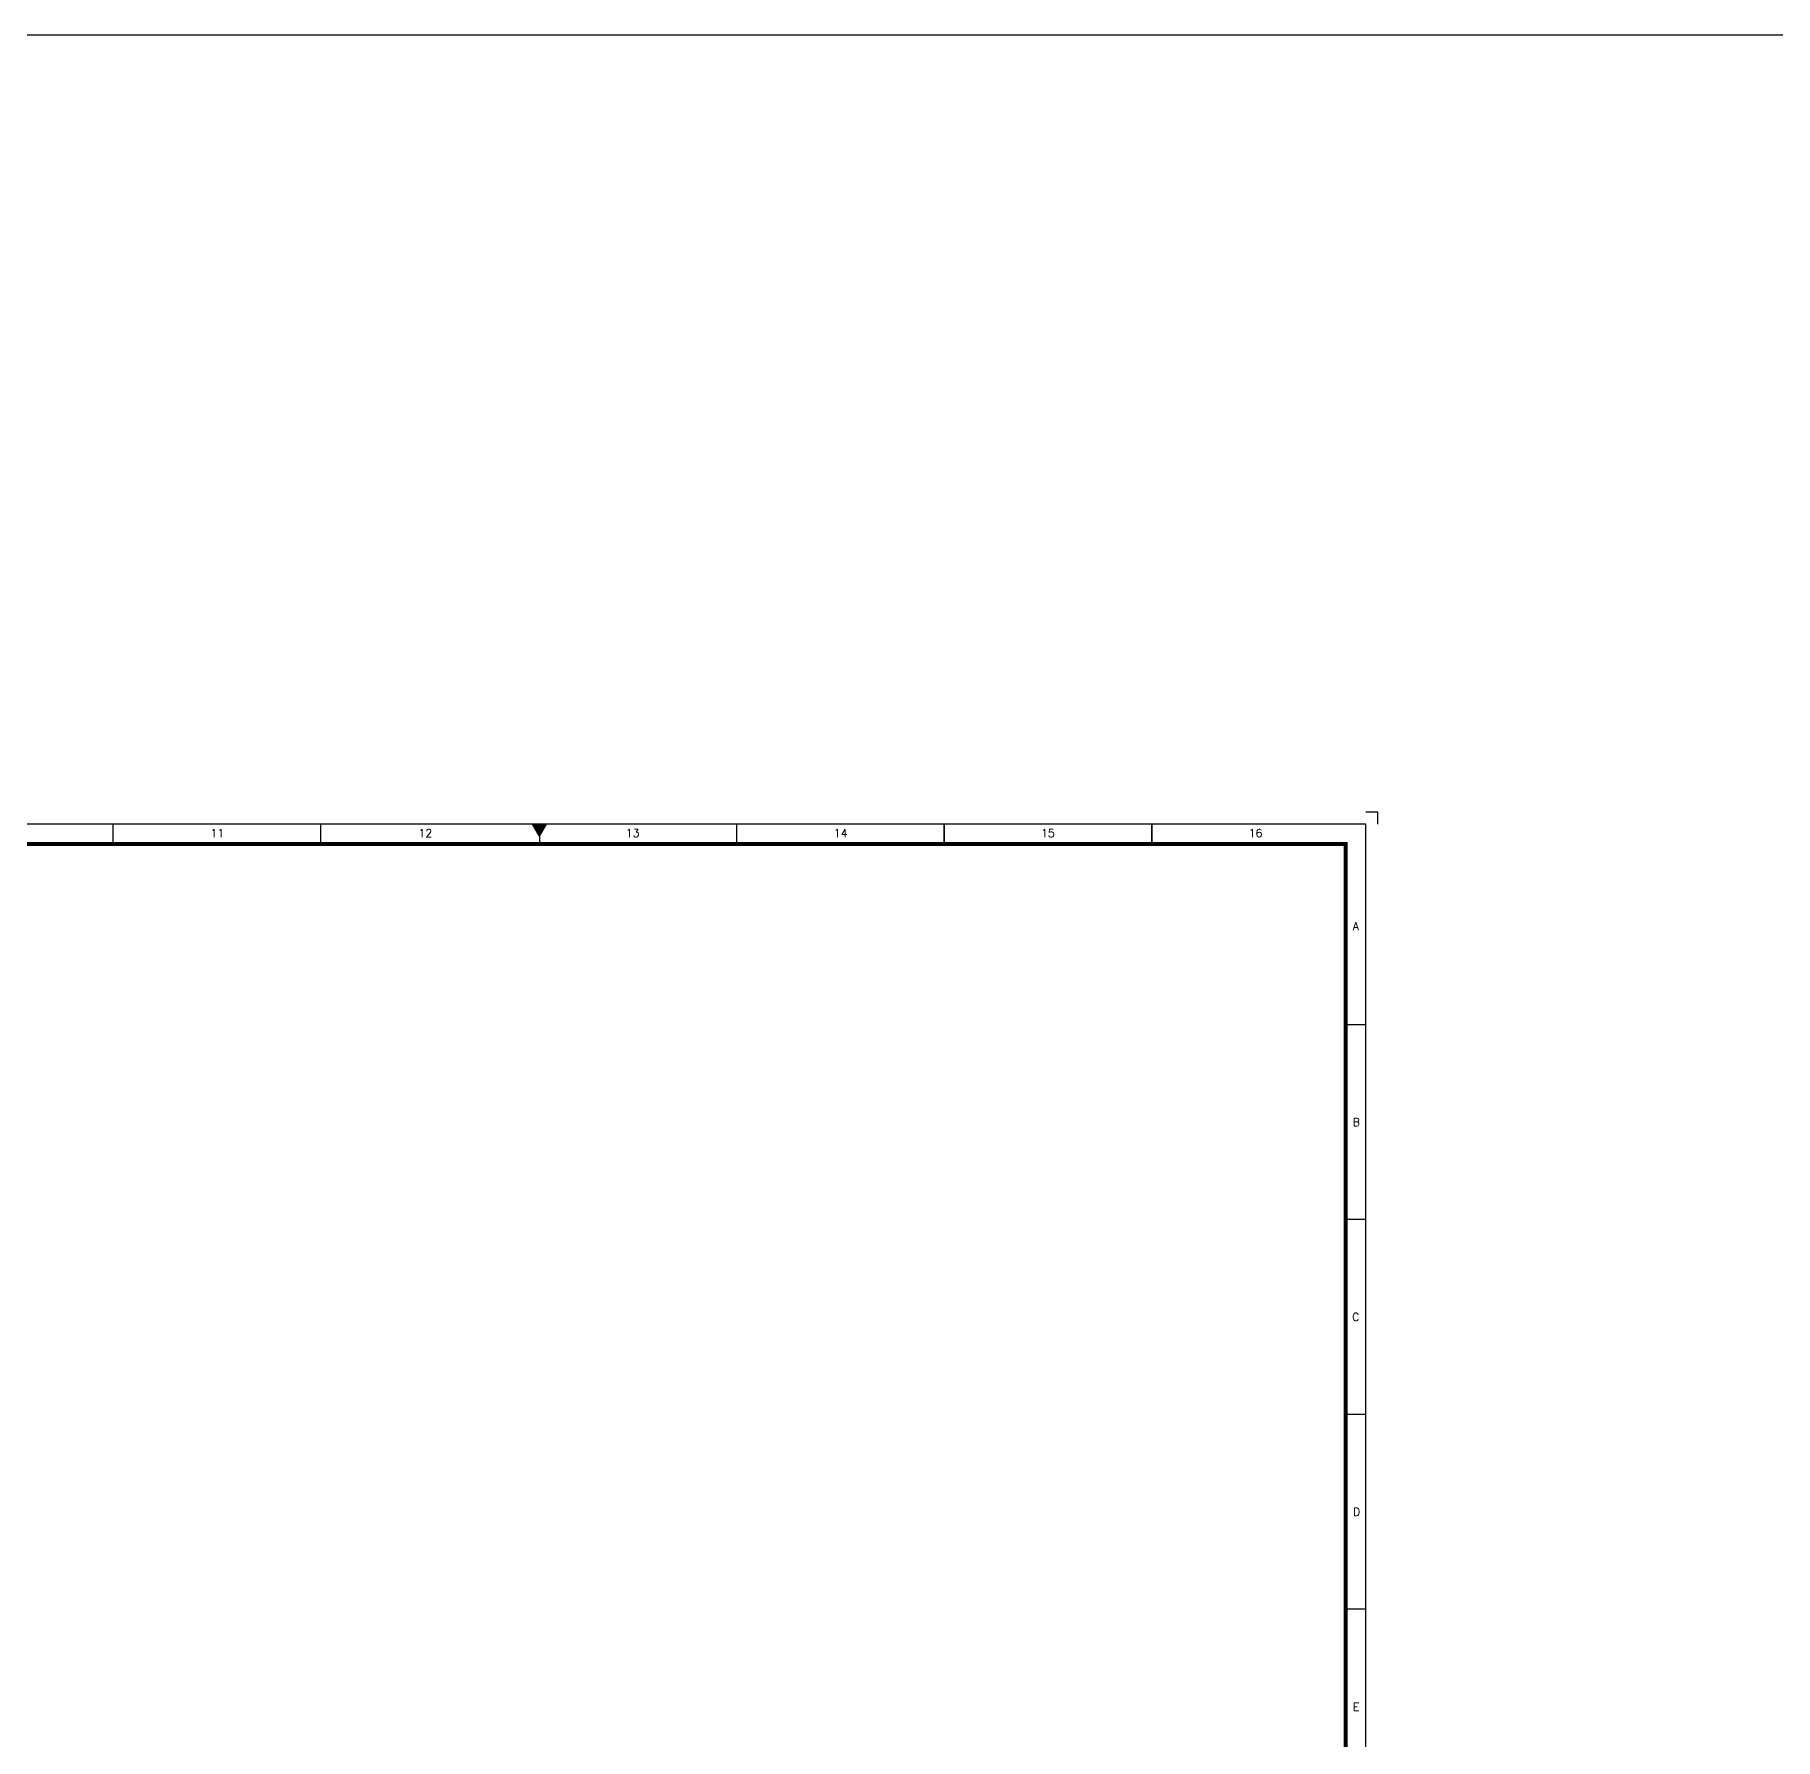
# Model space of a CAD drawing. Header units: millimetres. Extents: x -66 to 3621, y -1 to 3307.
# Drawn here: x 504.3 to 939.4, y 2183.1 to 2609 of the extents above; entities that cross this region are included whole.
import ezdxf
from ezdxf.enums import TextEntityAlignment as Align

# ---------------------------------------------------------------- set-up
doc = ezdxf.new("R2010")
doc.units = ezdxf.units.MM
doc.layers.add('BORDER', color=6, linetype='Continuous')
doc.styles.add('ROMANS', font='romans.shx', dxfattribs={"width": 0.8})

# ---------------------------------------------------------------- blocks, each defined once
blk = doc.blocks.new('A1B')
at = {"layer": 'BORDER', "color": 1}
for p, q in [((523.88, 585), (523.88, 590)), ((575.81, 585), (575.81, 590)), ((679.69, 590), (679.69, 585)), ((731.63, 590), (731.63, 585)), ((731.63, 585), (731.63, 590)), ((731.63, 590), (731.63, 585)), ((783.56, 590), (783.56, 585)), ((783.56, 585), (783.56, 590)), ((837, 539.83), (832, 539.83)), ((837, 491.17), (832, 491.17)), ((837, 442.5), (832, 442.5)), ((837, 393.84), (832, 393.84))]:
    blk.add_line(p, q, dxfattribs=at)
at = {"layer": 'BORDER'}
for p, q in [((630.5, 587), (628.77, 590)), ((630.5, 590), (630.5, 585)), ((630.5, 587), (632.23, 590))]:
    blk.add_line(p, q, dxfattribs=at)
at = {"layer": 'BORDER', "color": 1}
blk.add_lwpolyline([(840, 590), (840, 593), (837, 593)], dxfattribs=at)
at = {"layer": 'BORDER'}
blk.add_lwpolyline([(837, 3), (837, 590), (3, 590), (3, 3)], close=True, dxfattribs=at)
at = {"layer": 'BORDER', "const_width": 1}
blk.add_lwpolyline([(8, 8), (832, 8), (832, 585), (8, 585)], close=True, dxfattribs=at)
at = {"layer": 'BORDER'}
blk.add_solid([(632.23, 590), (628.77, 590), (630.5, 587)], dxfattribs=at)
at = {"layer": 'BORDER', "color": 1, "style": 'ROMANS'}
for s, p in [('11', (549.97, 586.75)), ('12', (601.96, 586.75)), ('13', (653.79, 586.75)), ('14', (705.77, 586.75)), ('15', (757.56, 586.75)), ('16', (809.48, 586.75)), ('A', (834.52, 563.52)), ('B', (834.65, 514.55)), ('C', (834.51, 465.84)), ('D', (834.75, 417.17)), ('E', (834.61, 368.4))]:
    blk.add_text(s, height=2, dxfattribs=at).set_placement(p, align=Align.CENTER)

msp = doc.modelspace()

# ---------------------------------------------------------------- linework, layer by layer
msp.add_lwpolyline([(-66.42426, 2608.97002), (1917.17851, 2608.97002), (1917.17851, 1737.38699), (-66.42426, 1737.38699)], close=True)

# ---------------------------------------------------------------- block references
msp.add_blockref('A1B', (0, 1821.72715))

doc.saveas('drawing.dxf')
